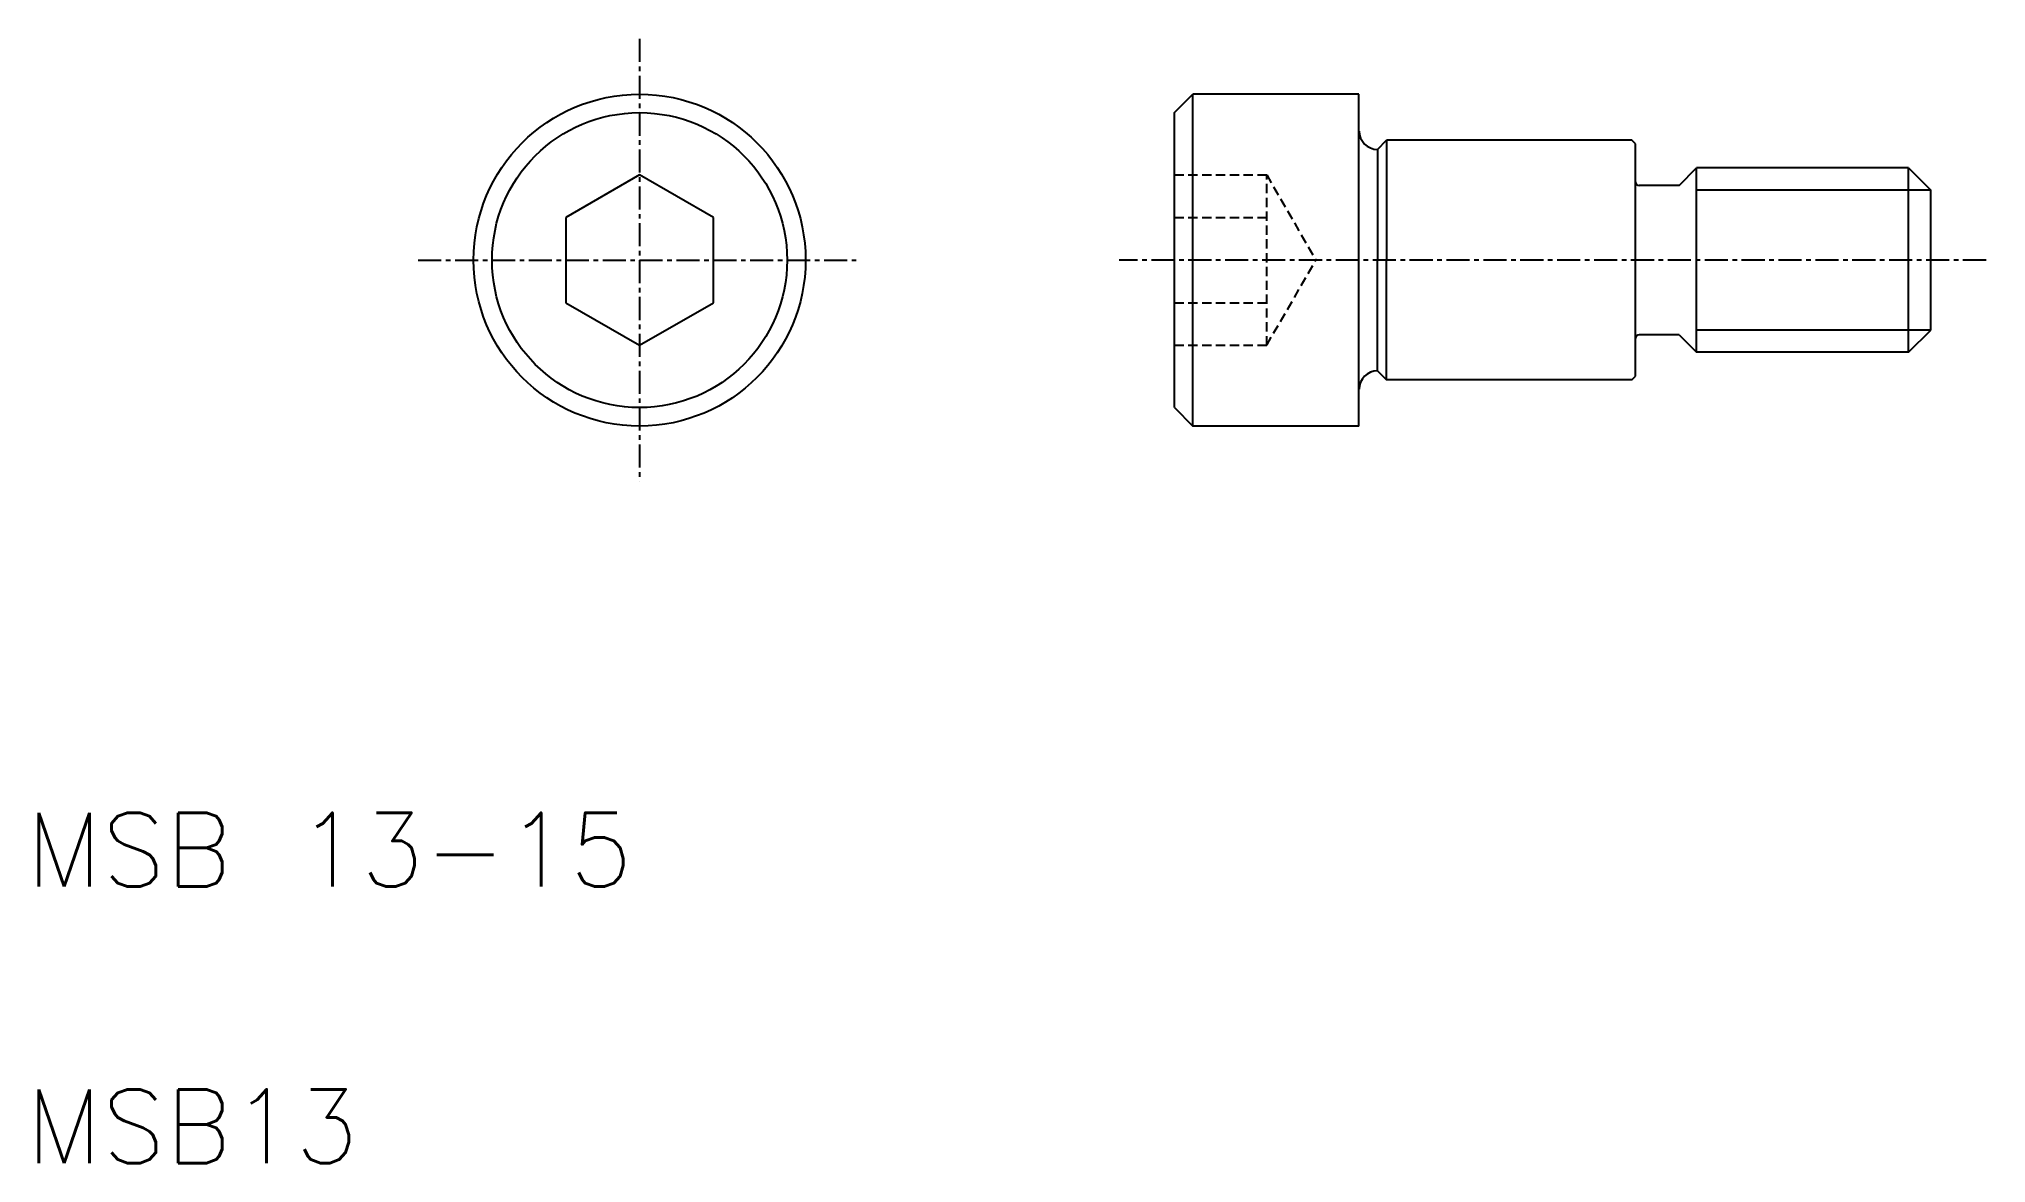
# Model space of a CAD drawing. Extents: x 11 to 116, y 10 to 71.
import ezdxf

# ---------------------------------------------------------------- set-up
doc = ezdxf.new("R2010")
doc.units = 0
doc.linetypes.add('CENTER', pattern=[2, 1.25, -0.25, 0.25, -0.25])
doc.linetypes.add('DASHED', pattern=[0.75, 0.5, -0.25])
doc.layers.get('0').update_dxf_attribs({"linetype": 'CONTINUOUS'})
doc.layers.add('CENTER', color=1, linetype='CENTER')
doc.styles.get("Standard").update_dxf_attribs({"font": 'txt.shx', "bigfont": '@extfont2.shx'})

msp = doc.modelspace()

# ---------------------------------------------------------------- linework, layer by layer
at = {"color": 7, "linetype": 'CONTINUOUS'}
for p, q in [((72.25, 66.98), (73.25, 67.98)), ((82.25, 67.98), (73.25, 67.98)), ((73.25, 49.98), (73.25, 67.98)), ((82.25, 49.98), (82.25, 67.98)), ((72.25, 50.98), (72.25, 66.98)), ((83.25, 64.98), (83.75, 65.48)), ((97.05, 65.48), (83.75, 65.48)), ((83.75, 65.48), (83.75, 58.98)), ((97.25, 65.28), (97.05, 65.48)), ((83.25, 64.98), (83.25, 58.98)), ((97.25, 52.68), (97.25, 65.28)), ((43.25, 63.6), (39.25, 61.29)), ((47.25, 61.29), (43.25, 63.6)), ((99.61, 63.03), (100.56, 63.98)), ((112.05, 63.98), (100.56, 63.98)), ((100.56, 53.98), (100.56, 63.98)), ((112.05, 63.98), (113.25, 62.78)), ((112.05, 53.98), (112.05, 63.98)), ((99.61, 63.03), (97.45, 63.03)), ((113.25, 55.18), (113.25, 62.78)), ((39.25, 61.29), (39.25, 56.67)), ((47.25, 56.67), (47.25, 61.29)), ((83.25, 52.98), (83.25, 58.98)), ((83.75, 52.48), (83.75, 58.98)), ((39.25, 56.67), (43.25, 54.36)), ((43.25, 54.36), (47.25, 56.67)), ((99.61, 54.93), (97.45, 54.93)), ((99.61, 54.93), (100.56, 53.98)), ((112.05, 53.98), (113.25, 55.18)), ((112.05, 53.98), (100.56, 53.98)), ((83.25, 52.98), (83.75, 52.48)), ((97.05, 52.48), (83.75, 52.48)), ((97.05, 52.48), (97.25, 52.68)), ((72.25, 50.98), (73.25, 49.98)), ((82.25, 49.98), (73.25, 49.98))]:
    msp.add_line(p, q, dxfattribs=at)
at = {"color": 3, "linetype": 'DASHED'}
for p, q in [((72.25, 63.6), (77.25, 63.6)), ((77.25, 54.36), (77.25, 63.6)), ((77.25, 63.6), (79.92, 58.98)), ((72.25, 61.29), (77.25, 61.29)), ((72.25, 58.98), (72.25, 58.98)), ((77.25, 54.36), (79.92, 58.98)), ((72.25, 56.67), (77.25, 56.67)), ((72.25, 54.98), (72.25, 54.98)), ((72.25, 54.36), (77.25, 54.36))]:
    msp.add_line(p, q, dxfattribs=at)
at = {"color": 3, "linetype": 'CONTINUOUS'}
for p, q in [((113.25, 62.78), (100.56, 62.78)), ((113.25, 55.18), (100.56, 55.18))]:
    msp.add_line(p, q, dxfattribs=at)
at = {"color": 7, "linetype": 'CONTINUOUS'}
for radius in [9, 8]:
    msp.add_circle((43.25, 58.98), radius, dxfattribs=at)
for centre, radius, start, end in [((83.28, 66), 1.02, 181.2956, 268.649), ((97.45, 63.23), 0.2, 180, 270), ((97.45, 54.73), 0.2, 90, 180), ((83.28, 51.96), 1.02, 91.351, 178.7044)]:
    msp.add_arc(centre, radius, start, end, dxfattribs=at)
at = {"layer": 'CENTER', "color": 1, "linetype": 'CENTER'}
for p, q in [((43.25, 70.98), (43.25, 46.98)), ((31.25, 58.98), (55.25, 58.98)), ((116.25, 58.98), (69.25, 58.98))]:
    msp.add_line(p, q, dxfattribs=at)

# ---------------------------------------------------------------- texts
at = {"color": 7, "linetype": 'CONTINUOUS'}
for s, p in [('MSB 13-15', (10, 25)), ('MSB13', (10, 10))]:
    msp.add_text(s, height=4, dxfattribs=at).set_placement(p)

doc.saveas('drawing.dxf')
